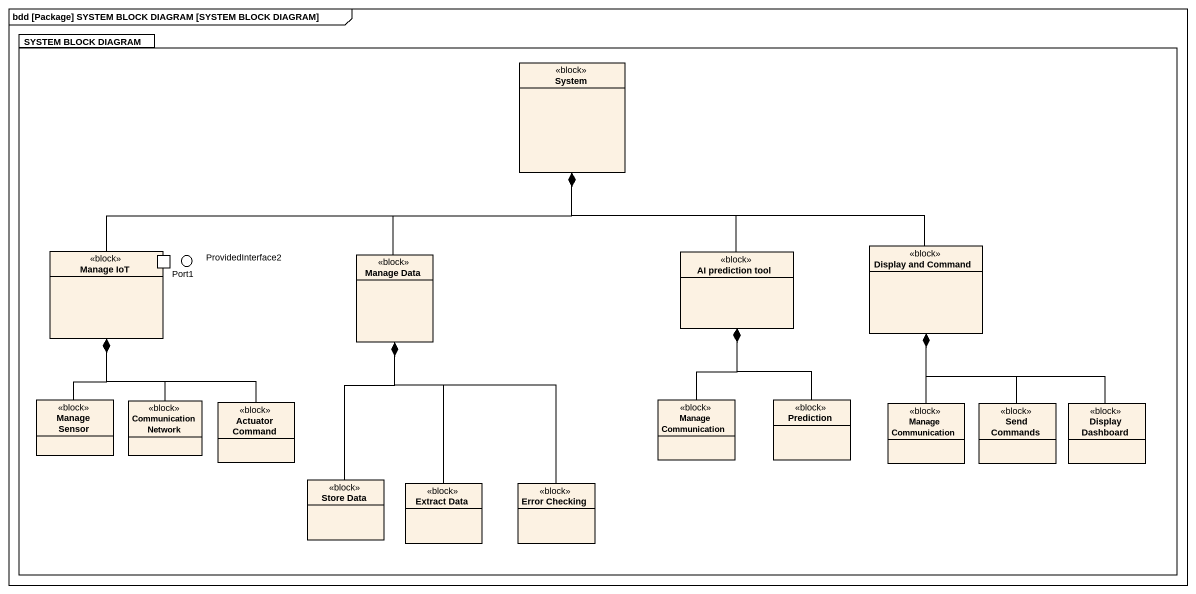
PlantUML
@startuml
mainframe bdd [Package] SYSTEM BLOCK DIAGRAM [SYSTEM BLOCK DIAGRAM]
allowmixing
hide circle
hide empty members
package "SYSTEM BLOCK DIAGRAM" as SYSTEM_BLOCK_DIAGRAM {
  class System <<block>>
  rectangle "Manage IoT" as Manage_IoT <<block>> {
    port Port1
  }
  class "Manage Data" as Manage_Data <<block>>
  class "AI prediction tool" as AI_prediction_tool <<block>>
  class "Display and Command" as Display_and_Command <<block>>
  class "Manage Sensor" as Manage_Sensor <<block>>
  class "Communication Network" as Communication_Network <<block>>
  class "Actuator Command" as Actuator_Command <<block>>
  class "Manage Communication" as Manage_Communication <<block>>
  class Prediction <<block>>
  class "Manage Communication" as Manage_Communication_2 <<block>>
  class "Send Commands" as Send_Commands <<block>>
  class "Display Dashboard" as Display_Dashboard <<block>>
  class "Store Data" as Store_Data <<block>>
  class "Extract Data" as Extract_Data <<block>>
  class "Error Checking" as Error_Checking <<block>>
}
() ProvidedInterface2
SYSTEM_BLOCK_DIAGRAM -left- ProvidedInterface2
Manage_IoT -right-* System
Manage_Data -up-* System
AI_prediction_tool -up-* System
Display_and_Command -left-* System
Manage_Sensor -up-* Manage_IoT
Communication_Network -up-* Manage_IoT
Actuator_Command -up-* Manage_IoT
Manage_Communication -up-* AI_prediction_tool
Prediction -up-* AI_prediction_tool
Manage_Communication_2 -up-* Display_and_Command
Send_Commands -up-* Display_and_Command
Display_Dashboard -up-* Display_and_Command
Store_Data -up-* Manage_Data
Extract_Data -up-* Manage_Data
Error_Checking -up-* Manage_Data
@enduml
